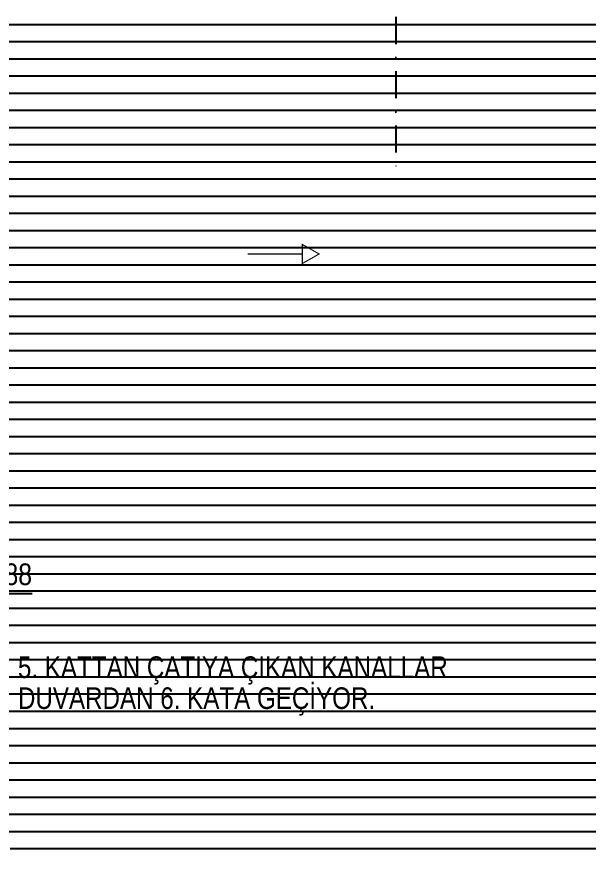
# Model space of a CAD drawing. Extents: x 58467 to 79089, y -33726 to -17391.
# Drawn here: x 76995 to 77523, y -19752 to -18977 of the extents above; entities that cross this region are included whole.
import ezdxf
from ezdxf.enums import TextEntityAlignment as Align

# ---------------------------------------------------------------- set-up
doc = ezdxf.new("R2010")
doc.units = 0
doc.header["$LTSCALE"] = 100
doc.linetypes.add('DASHDOT2', pattern=[0.5, 0.25, -0.125, 0, -0.125])
for name, color, linetype in [('BA_axis', 5, 'DASHDOT2'), ('BA_elev1', 7, 'Continuous'), ('BA_elev3', 8, 'Continuous'), ('BA_level', 7, 'Continuous'), ('BA_text_material', 12, 'Continuous')]:
    doc.layers.add(name, color=color, linetype=linetype)
doc.styles.add('geomim', font='ARIALN.TTF', dxfattribs={"width": 0.9})
doc.styles.add('text1', font='arial.ttf', dxfattribs={"height": 20})
doc.styles.add('text2', font='arial.ttf', dxfattribs={"width": 0.8})

# ---------------------------------------------------------------- blocks, each defined once
blk = doc.blocks.new('*U176')
blk.add_line((0, 0), (0, -696))
at = {"linetype": 'Continuous'}
blk.add_circle((0, 38), 38, dxfattribs=at)
at = {"linetype": 'Continuous', "style": 'text1'}
blk.add_attdef('1', text='', height=40, dxfattribs=at).set_placement((0, 38), align=Align.MIDDLE)
blk = doc.blocks.new('AXIS')
at = {"layer": 'BA_axis'}
blk.add_blockref('*U176', (2701.44, -30874.56), dxfattribs=at).add_auto_attribs({'1': '5'})
blk = doc.blocks.new('KOTPLAN')
at = {"ltscale": 3}
h = blk.add_hatch(color=256, dxfattribs=at)
h.paths.add_polyline_path([(0, -0.0767, 0.414214), (0.077, 0.0003), (0, 0.0003)])
h.paths.add_polyline_path([(-0.077, 0.0003), (0, 0.0003), (0, 0.0772, 0.414214)])
for p, q in [((0, -0.1533), (0, 0.1533)), ((0.1533, 0), (-0.1533, 0))]:
    blk.add_line(p, q)
blk.add_line((0.6322, 0), (0, 0), dxfattribs=at)
blk.add_circle((0, 0), 0.0767)
for p in [(0.1265, 0.0584), (0.1265, -0.1966)]:
    blk.add_attdef('KOT', p, '', height=0.15)

msp = doc.modelspace()

# ---------------------------------------------------------------- hatches: boundary and pattern name
at = {"layer": 'BA_elev3'}
h = msp.add_hatch(dxfattribs=at)
h.set_pattern_fill('LINE', color=256, scale=5)
h.set_pattern_definition([(0, (32883.73, 12448.205), (0, 15.875), [])])
h.paths.add_polyline_path([(76901.59, -19659.08), (76901.59, -19554.06), (76925.68, -19554.06), (76927.29, -18922.7), (77655.58, -18922.7), (77655.58, -18937.7), (77849.49, -18937.7), (77849.49, -18808.66), (77939.59, -18814.63), (77939.59, -20697.09)])

# ---------------------------------------------------------------- linework, layer by layer
at = {"layer": 'BA_elev1', "color": 1, "const_width": 1}
msp.add_lwpolyline([(77259.04, -19187.74), (77259.04, -19205.39), (77274.58, -19196.57)], close=True, dxfattribs=at)
msp.add_lwpolyline([(77208.54, -19196.57), (77259.04, -19196.57)], dxfattribs=at)

# ---------------------------------------------------------------- block references
at = {"layer": 'BA_axis'}
msp.add_blockref('AXIS', (74644.15, 12448.2), dxfattribs=at)
at = {"layer": 'BA_level'}
ref = msp.add_blockref('KOTPLAN', (76920.63, -19510.88), dxfattribs=dict(at, xscale=140.0000000000091, yscale=140.0000000000091, zscale=140.0000000000091))
ref.add_attrib('KOT', '+20.88', (76938.34, -19502.7), dxfattribs={"layer": '0', "color": 252, "height": 20, "style": 'geomim'})

# ---------------------------------------------------------------- texts
at = {"layer": 'BA_text_material', "style": 'text2', "width": 0.8}
for s, p in [('5. KATTAN ÇATIYA ÇIKAN KANALLAR', (76996.02, -19588.62)), ('DUVARDAN 6. KATA GEÇİYOR.', (76996.02, -19617.25))]:
    msp.add_text(s, height=20, dxfattribs=at).set_placement(p)

doc.saveas('drawing.dxf')
